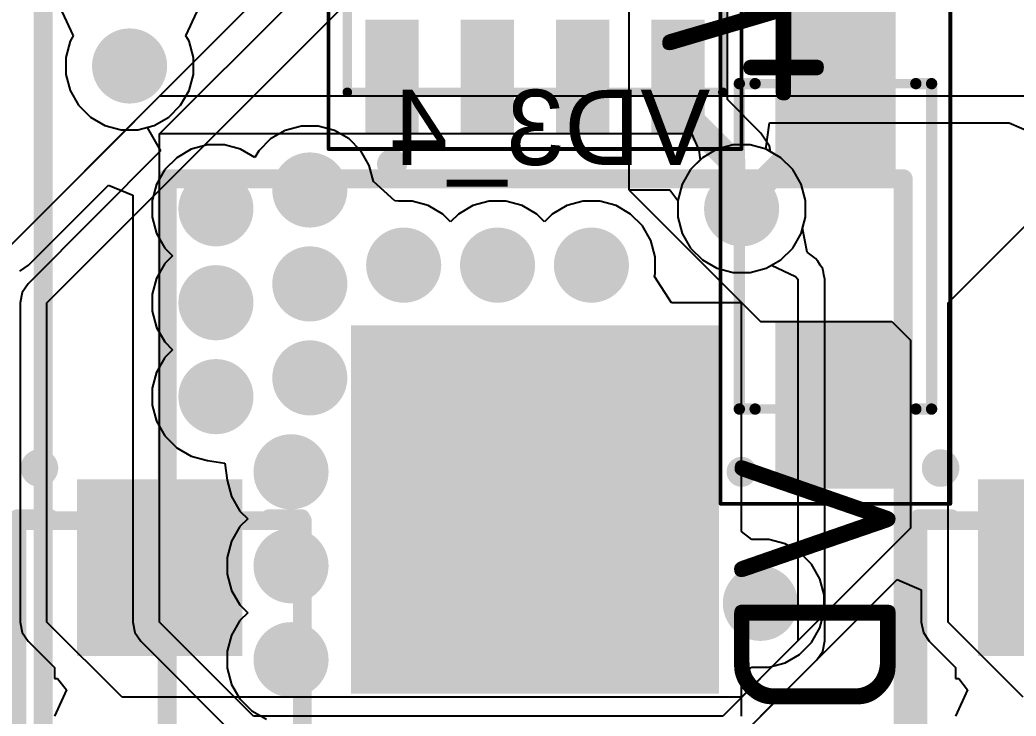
# Model space of a CAD drawing. Header units: inches. Extents: x 0 to 106, y 0 to 106.
# Drawn here: x 23.14 to 36.4, y 34.75 to 44.01 of the extents above; entities that cross this region are included whole.
import ezdxf

# ---------------------------------------------------------------- set-up
doc = ezdxf.new("R2010")
doc.units = ezdxf.units.IN
for name, color, linetype in [('Assembly Notes', 56, 'Continuous'), ('Board Shape', 56, 'Continuous'), ('Bottom Layer', 5, 'Continuous'), ('Bottom Overlay', 54, 'Continuous'), ('Bottom Paste', 16, 'Continuous'), ('Bottom Solder', 6, 'Continuous'), ('Layer 1', 16, 'Continuous'), ('Layer 2', 76, 'Continuous'), ('Mechanical 1', 6, 'Continuous'), ('Mechanical 13', 56, 'Continuous'), ('Mechanical 15', 56, 'Continuous'), ('Multi-Layer', 9, 'Continuous'), ('Pad Holes', 156, 'Continuous'), ('Top Layer', 1, 'Continuous'), ('Top Overlay', 2, 'Continuous'), ('Top Paste', 8, 'Continuous'), ('Top Solder', 216, 'Continuous'), ('Via Holes', 16, 'Continuous')]:
    doc.layers.add(name, color=color, linetype=linetype)
doc.styles.add('Arial', font='', dxfattribs={"height": 0.2})
doc.styles.add('GOST type B', font='', dxfattribs={"height": 0.2})
doc.styles.get('Arial').set_extended_font_data('Arial')
doc.styles.get('GOST type B').set_extended_font_data('GOST type B')

# ---------------------------------------------------------------- blocks, each defined once
blk = doc.blocks.new('0603R_B_281')
at = {"layer": 'Bottom Layer'}
for points in [[(-0.25, 0.475), (-0.25, -0.475), (-1.05, -0.475), (-1.05, 0.475)], [(1.05, 0.475), (1.05, -0.475), (0.25, -0.475), (0.25, 0.475)]]:
    blk.add_hatch(color=5, dxfattribs=at).paths.add_polyline_path(points)
at = {"layer": 'Bottom Paste'}
for points in [[(-0.25, 0.475), (-0.25, -0.475), (-1.05, -0.475), (-1.05, 0.475)], [(1.05, 0.475), (1.05, -0.475), (0.25, -0.475), (0.25, 0.475)]]:
    blk.add_hatch(color=16, dxfattribs=at).paths.add_polyline_path(points)
at = {"layer": 'Bottom Solder'}
for points in [[(-0.2, 0.525), (-0.2, -0.525), (-1.1, -0.525), (-1.1, 0.525)], [(1.1, 0.525), (1.1, -0.525), (0.2, -0.525), (0.2, 0.525)]]:
    blk.add_hatch(color=6, dxfattribs=at).paths.add_polyline_path(points)
at = {"layer": 'Assembly Notes'}
for points in [[(0.85, 0.475, 0.25, 0.25, 0), (-0.85, 0.475, 0.25, 0.25, 0)], [(-0.85, -0.475, 0.25, 0.25, 0), (-0.85, 0.475, 0.25, 0.25, 0)], [(0.85, -0.475, 0.25, 0.25, 0), (0.85, 0.475, 0.25, 0.25, 0)], [(0.85, -0.475, 0.25, 0.25, 0), (-0.85, -0.475, 0.25, 0.25, 0)]]:
    blk.add_lwpolyline(points, format="xyseb", dxfattribs=at)
for points in [[(-0.913, 0.475, 0.125, 0.125, 1), (-0.788, 0.475, 0.125, 0.125, 1)], [(-0.913, 0.475, 0.125, 0.125, 1), (-0.788, 0.475, 0.125, 0.125, 1)], [(0.787, 0.475, 0.125, 0.125, 1), (0.912, 0.475, 0.125, 0.125, 1)], [(0.787, 0.475, 0.125, 0.125, 1), (0.912, 0.475, 0.125, 0.125, 1)], [(-0.913, -0.475, 0.125, 0.125, 1), (-0.788, -0.475, 0.125, 0.125, 1)], [(-0.913, -0.475, 0.125, 0.125, 1), (-0.788, -0.475, 0.125, 0.125, 1)], [(0.787, -0.475, 0.125, 0.125, 1), (0.912, -0.475, 0.125, 0.125, 1)], [(0.787, -0.475, 0.125, 0.125, 1), (0.912, -0.475, 0.125, 0.125, 1)]]:
    blk.add_lwpolyline(points, format="xyseb", close=True, dxfattribs=at)
at = {"layer": 'Bottom Overlay'}
for points in [[(0.5, 0.725, 0.15, 0.15, 0), (-0.5, 0.725, 0.15, 0.15, 0)], [(0.5, -0.725, 0.15, 0.15, 0), (-0.5, -0.725, 0.15, 0.15, 0)]]:
    blk.add_lwpolyline(points, format="xyseb", dxfattribs=at)
for points in [[(-0.537, 0.725, 0.075, 0.075, 1), (-0.462, 0.725, 0.075, 0.075, 1)], [(0.462, 0.725, 0.075, 0.075, 1), (0.537, 0.725, 0.075, 0.075, 1)], [(-0.537, -0.725, 0.075, 0.075, 1), (-0.462, -0.725, 0.075, 0.075, 1)], [(0.462, -0.725, 0.075, 0.075, 1), (0.537, -0.725, 0.075, 0.075, 1)]]:
    blk.add_lwpolyline(points, format="xyseb", close=True, dxfattribs=at)
at = {"layer": 'Assembly Notes', "style": 'GOST type B', "text_generation_flag": 2}
blk.add_text('R2_4', height=2.15, rotation=-180, dxfattribs=at).set_placement((-2.4, -1.4))
blk = doc.blocks.new('SMA_B_311')
at = {"layer": 'Bottom Layer'}
for points in [[(-3.175, 0.75), (-1.055, 0.75), (-1.055, -0.75), (-3.175, -0.75)], [(1.055, 0.75), (3.175, 0.75), (3.175, -0.75), (1.055, -0.75)]]:
    blk.add_hatch(color=5, dxfattribs=at).paths.add_polyline_path(points)
at = {"layer": 'Bottom Paste'}
for points in [[(-3.175, 0.75), (-1.055, 0.75), (-1.055, -0.75), (-3.175, -0.75)], [(1.055, 0.75), (3.175, 0.75), (3.175, -0.75), (1.055, -0.75)]]:
    blk.add_hatch(color=16, dxfattribs=at).paths.add_polyline_path(points)
at = {"layer": 'Bottom Solder'}
for points in [[(-3.225, 0.8), (-1.005, 0.8), (-1.005, -0.8), (-3.225, -0.8)], [(1.005, 0.8), (3.225, 0.8), (3.225, -0.8), (1.005, -0.8)]]:
    blk.add_hatch(color=6, dxfattribs=at).paths.add_polyline_path(points)
at = {"layer": 'Bottom Overlay'}
for points in [[(-2.9, 1.25, 0.2, 0.2, 1), (-3.1, 1.25, 0.2, 0.2, 1)], [(-3.15, 1.25, 0.1, 0.1, 1), (-3.05, 1.25, 0.1, 0.1, 1)], [(-2.95, 1.25, 0.1, 0.1, 1), (-2.85, 1.25, 0.1, 0.1, 1)], [(-2.203, 1.28, 0.075, 0.075, 1), (-2.127, 1.28, 0.075, 0.075, 1)], [(-2.203, 1.28, 0.075, 0.075, 1), (-2.127, 1.28, 0.075, 0.075, 1)], [(2.127, 1.28, 0.075, 0.075, 1), (2.203, 1.28, 0.075, 0.075, 1)], [(2.127, 1.28, 0.075, 0.075, 1), (2.203, 1.28, 0.075, 0.075, 1)], [(-2.203, 1.07, 0.075, 0.075, 1), (-2.127, 1.07, 0.075, 0.075, 1)], [(2.127, 1.07, 0.075, 0.075, 1), (2.203, 1.07, 0.075, 0.075, 1)], [(-2.203, -1.07, 0.075, 0.075, 1), (-2.127, -1.07, 0.075, 0.075, 1)], [(2.127, -1.07, 0.075, 0.075, 1), (2.203, -1.07, 0.075, 0.075, 1)], [(-2.203, -1.28, 0.075, 0.075, 1), (-2.127, -1.28, 0.075, 0.075, 1)], [(-2.203, -1.28, 0.075, 0.075, 1), (-2.127, -1.28, 0.075, 0.075, 1)], [(2.127, -1.28, 0.075, 0.075, 1), (2.203, -1.28, 0.075, 0.075, 1)], [(2.127, -1.28, 0.075, 0.075, 1), (2.203, -1.28, 0.075, 0.075, 1)]]:
    blk.add_lwpolyline(points, format="xyseb", close=True, dxfattribs=at)
for points in [[(-2.165, 1.28, 0.15, 0.15, 0), (-2.165, 1.07, 0.15, 0.15, 0)], [(-2.165, 1.28, 0.15, 0.15, 0), (2.165, 1.28, 0.15, 0.15, 0)], [(2.165, 1.28, 0.15, 0.15, 0), (2.165, 1.07, 0.15, 0.15, 0)], [(-2.165, -1.07, 0.15, 0.15, 0), (-2.165, -1.28, 0.15, 0.15, 0)], [(2.165, -1.07, 0.15, 0.15, 0), (2.165, -1.28, 0.15, 0.15, 0)], [(-2.165, -1.28, 0.15, 0.15, 0), (2.165, -1.28, 0.15, 0.15, 0)]]:
    blk.add_lwpolyline(points, format="xyseb", dxfattribs=at)
at = {"layer": 'Mechanical 13'}
for points in [[(-2.165, 1.28, 0.127, 0.127, 0), (-2.165, -1.28, 0.127, 0.127, 0)], [(-2.165, 1.28, 0.127, 0.127, 0), (2.165, 1.28, 0.127, 0.127, 0)], [(2.165, 1.28, 0.127, 0.127, 0), (2.165, -1.28, 0.127, 0.127, 0)], [(-2.165, -1.28, 0.127, 0.127, 0), (2.165, -1.28, 0.127, 0.127, 0)]]:
    blk.add_lwpolyline(points, format="xyseb", dxfattribs=at)
for points in [[(-2.197, 1.28, 0.0635, 0.0635, 1), (-2.133, 1.28, 0.0635, 0.0635, 1)], [(-2.197, 1.28, 0.0635, 0.0635, 1), (-2.133, 1.28, 0.0635, 0.0635, 1)], [(2.133, 1.28, 0.0635, 0.0635, 1), (2.197, 1.28, 0.0635, 0.0635, 1)], [(2.133, 1.28, 0.0635, 0.0635, 1), (2.197, 1.28, 0.0635, 0.0635, 1)], [(-2.197, -1.28, 0.0635, 0.0635, 1), (-2.133, -1.28, 0.0635, 0.0635, 1)], [(-2.197, -1.28, 0.0635, 0.0635, 1), (-2.133, -1.28, 0.0635, 0.0635, 1)], [(2.133, -1.28, 0.0635, 0.0635, 1), (2.197, -1.28, 0.0635, 0.0635, 1)], [(2.133, -1.28, 0.0635, 0.0635, 1), (2.197, -1.28, 0.0635, 0.0635, 1)]]:
    blk.add_lwpolyline(points, format="xyseb", close=True, dxfattribs=at)
at = {"layer": 'Mechanical 15'}
for points in [[(-3.425, 1.53, 0.05, 0.05, 0), (-3.425, -1.53, 0.05, 0.05, 0)], [(-3.425, 1.53, 0.05, 0.05, 0), (3.425, 1.53, 0.05, 0.05, 0)], [(3.425, 1.53, 0.05, 0.05, 0), (3.425, -1.53, 0.05, 0.05, 0)], [(-3.425, -1.53, 0.05, 0.05, 0), (3.425, -1.53, 0.05, 0.05, 0)]]:
    blk.add_lwpolyline(points, format="xyseb", dxfattribs=at)
for points in [[(-3.437, 1.53, 0.025, 0.025, 1), (-3.413, 1.53, 0.025, 0.025, 1)], [(-3.437, 1.53, 0.025, 0.025, 1), (-3.413, 1.53, 0.025, 0.025, 1)], [(3.413, 1.53, 0.025, 0.025, 1), (3.437, 1.53, 0.025, 0.025, 1)], [(3.413, 1.53, 0.025, 0.025, 1), (3.437, 1.53, 0.025, 0.025, 1)], [(-3.437, -1.53, 0.025, 0.025, 1), (-3.413, -1.53, 0.025, 0.025, 1)], [(-3.437, -1.53, 0.025, 0.025, 1), (-3.413, -1.53, 0.025, 0.025, 1)], [(3.413, -1.53, 0.025, 0.025, 1), (3.437, -1.53, 0.025, 0.025, 1)], [(3.413, -1.53, 0.025, 0.025, 1), (3.437, -1.53, 0.025, 0.025, 1)]]:
    blk.add_lwpolyline(points, format="xyseb", close=True, dxfattribs=at)
blk = doc.blocks.new('SMB_B_315')
at = {"layer": 'Bottom Layer'}
for points in [[(-0.6, 1.05), (-0.6, -1.05), (-2.85, -1.05), (-2.85, 1.05)], [(2.85, 1.05), (2.85, -1.05), (0.6, -1.05), (0.6, 1.05)]]:
    blk.add_hatch(color=5, dxfattribs=at).paths.add_polyline_path(points)
at = {"layer": 'Bottom Paste'}
for points in [[(-0.6, 1.05), (-0.6, -1.05), (-2.85, -1.05), (-2.85, 1.05)], [(2.85, 1.05), (2.85, -1.05), (0.6, -1.05), (0.6, 1.05)]]:
    blk.add_hatch(color=16, dxfattribs=at).paths.add_polyline_path(points)
at = {"layer": 'Bottom Solder'}
for points in [[(-0.55, 1.1), (-0.55, -1.1), (-2.9, -1.1), (-2.9, 1.1)], [(2.9, 1.1), (2.9, -1.1), (0.55, -1.1), (0.55, 1.1)]]:
    blk.add_hatch(color=6, dxfattribs=at).paths.add_polyline_path(points)
at = {"layer": 'Bottom Overlay'}
for points in [[(2.4, 1.9, 0.2, 0.2, 0), (-2.4, 1.9, 0.2, 0.2, 0)], [(-2.4, 1.45, 0.2, 0.2, 0), (-2.4, 1.9, 0.2, 0.2, 0)], [(2.4, 1.45, 0.2, 0.2, 0), (2.4, 1.9, 0.2, 0.2, 0)], [(-2.4, -1.9, 0.2, 0.2, 0), (-2.4, -1.45, 0.2, 0.2, 0)], [(2.4, -1.9, 0.2, 0.2, 0), (2.4, -1.45, 0.2, 0.2, 0)], [(2.4, -1.9, 0.2, 0.2, 0), (-2.4, -1.9, 0.2, 0.2, 0)]]:
    blk.add_lwpolyline(points, format="xyseb", dxfattribs=at)
for points in [[(-2.45, 1.9, 0.1, 0.1, 1), (-2.35, 1.9, 0.1, 0.1, 1)], [(-2.45, 1.9, 0.1, 0.1, 1), (-2.35, 1.9, 0.1, 0.1, 1)], [(2.35, 1.9, 0.1, 0.1, 1), (2.45, 1.9, 0.1, 0.1, 1)], [(2.35, 1.9, 0.1, 0.1, 1), (2.45, 1.9, 0.1, 0.1, 1)], [(-2.45, 1.45, 0.1, 0.1, 1), (-2.35, 1.45, 0.1, 0.1, 1)], [(2.35, 1.45, 0.1, 0.1, 1), (2.45, 1.45, 0.1, 0.1, 1)], [(-2.925, -1.6, 0.25, 0.25, 1), (-3.175, -1.6, 0.25, 0.25, 1)], [(-2.45, -1.45, 0.1, 0.1, 1), (-2.35, -1.45, 0.1, 0.1, 1)], [(2.35, -1.45, 0.1, 0.1, 1), (2.45, -1.45, 0.1, 0.1, 1)], [(-3.238, -1.6, 0.125, 0.125, 1), (-3.113, -1.6, 0.125, 0.125, 1)], [(-2.987, -1.6, 0.125, 0.125, 1), (-2.863, -1.6, 0.125, 0.125, 1)], [(-2.45, -1.9, 0.1, 0.1, 1), (-2.35, -1.9, 0.1, 0.1, 1)], [(-2.45, -1.9, 0.1, 0.1, 1), (-2.35, -1.9, 0.1, 0.1, 1)], [(2.35, -1.9, 0.1, 0.1, 1), (2.45, -1.9, 0.1, 0.1, 1)], [(2.35, -1.9, 0.1, 0.1, 1), (2.45, -1.9, 0.1, 0.1, 1)]]:
    blk.add_lwpolyline(points, format="xyseb", close=True, dxfattribs=at)
at = {"layer": 'Mechanical 13'}
for points in [[(2.35, 1.9, 0.25, 0.25, 0), (-2.35, 1.9, 0.25, 0.25, 0)], [(-2.35, -1.9, 0.25, 0.25, 0), (-2.35, 1.9, 0.25, 0.25, 0)], [(2.35, -1.9, 0.25, 0.25, 0), (2.35, 1.9, 0.25, 0.25, 0)], [(2.35, -1.9, 0.25, 0.25, 0), (-2.35, -1.9, 0.25, 0.25, 0)]]:
    blk.add_lwpolyline(points, format="xyseb", dxfattribs=at)
for points in [[(-2.412, 1.9, 0.125, 0.125, 1), (-2.288, 1.9, 0.125, 0.125, 1)], [(-2.412, 1.9, 0.125, 0.125, 1), (-2.288, 1.9, 0.125, 0.125, 1)], [(2.288, 1.9, 0.125, 0.125, 1), (2.412, 1.9, 0.125, 0.125, 1)], [(2.288, 1.9, 0.125, 0.125, 1), (2.412, 1.9, 0.125, 0.125, 1)], [(-2.412, -1.9, 0.125, 0.125, 1), (-2.288, -1.9, 0.125, 0.125, 1)], [(-2.412, -1.9, 0.125, 0.125, 1), (-2.288, -1.9, 0.125, 0.125, 1)], [(2.288, -1.9, 0.125, 0.125, 1), (2.412, -1.9, 0.125, 0.125, 1)], [(2.288, -1.9, 0.125, 0.125, 1), (2.412, -1.9, 0.125, 0.125, 1)]]:
    blk.add_lwpolyline(points, format="xyseb", close=True, dxfattribs=at)
at = {"layer": 'Mechanical 13', "style": 'GOST type B', "text_generation_flag": 2}
blk.add_text('VD1_4', height=2.15, rotation=-180, dxfattribs=at).set_placement((-3.3, -2.2))
blk = doc.blocks.new('SMB_B_319')
at = {"layer": 'Bottom Layer'}
for points in [[(-0.6, 1.05), (-0.6, -1.05), (-2.85, -1.05), (-2.85, 1.05)], [(2.85, 1.05), (2.85, -1.05), (0.6, -1.05), (0.6, 1.05)]]:
    blk.add_hatch(color=5, dxfattribs=at).paths.add_polyline_path(points)
at = {"layer": 'Bottom Paste'}
for points in [[(-0.6, 1.05), (-0.6, -1.05), (-2.85, -1.05), (-2.85, 1.05)], [(2.85, 1.05), (2.85, -1.05), (0.6, -1.05), (0.6, 1.05)]]:
    blk.add_hatch(color=16, dxfattribs=at).paths.add_polyline_path(points)
at = {"layer": 'Bottom Solder'}
for points in [[(-0.55, 1.1), (-0.55, -1.1), (-2.9, -1.1), (-2.9, 1.1)], [(2.9, 1.1), (2.9, -1.1), (0.55, -1.1), (0.55, 1.1)]]:
    blk.add_hatch(color=6, dxfattribs=at).paths.add_polyline_path(points)
at = {"layer": 'Bottom Overlay'}
for points in [[(2.4, 1.9, 0.2, 0.2, 0), (-2.4, 1.9, 0.2, 0.2, 0)], [(-2.4, 1.45, 0.2, 0.2, 0), (-2.4, 1.9, 0.2, 0.2, 0)], [(2.4, 1.45, 0.2, 0.2, 0), (2.4, 1.9, 0.2, 0.2, 0)], [(-2.4, -1.9, 0.2, 0.2, 0), (-2.4, -1.45, 0.2, 0.2, 0)], [(2.4, -1.9, 0.2, 0.2, 0), (2.4, -1.45, 0.2, 0.2, 0)], [(2.4, -1.9, 0.2, 0.2, 0), (-2.4, -1.9, 0.2, 0.2, 0)]]:
    blk.add_lwpolyline(points, format="xyseb", dxfattribs=at)
for points in [[(-2.45, 1.9, 0.1, 0.1, 1), (-2.35, 1.9, 0.1, 0.1, 1)], [(-2.45, 1.9, 0.1, 0.1, 1), (-2.35, 1.9, 0.1, 0.1, 1)], [(2.35, 1.9, 0.1, 0.1, 1), (2.45, 1.9, 0.1, 0.1, 1)], [(2.35, 1.9, 0.1, 0.1, 1), (2.45, 1.9, 0.1, 0.1, 1)], [(-2.45, 1.45, 0.1, 0.1, 1), (-2.35, 1.45, 0.1, 0.1, 1)], [(2.35, 1.45, 0.1, 0.1, 1), (2.45, 1.45, 0.1, 0.1, 1)], [(-2.925, -1.6, 0.25, 0.25, 1), (-3.175, -1.6, 0.25, 0.25, 1)], [(-2.45, -1.45, 0.1, 0.1, 1), (-2.35, -1.45, 0.1, 0.1, 1)], [(2.35, -1.45, 0.1, 0.1, 1), (2.45, -1.45, 0.1, 0.1, 1)], [(-3.238, -1.6, 0.125, 0.125, 1), (-3.113, -1.6, 0.125, 0.125, 1)], [(-2.987, -1.6, 0.125, 0.125, 1), (-2.863, -1.6, 0.125, 0.125, 1)], [(-2.45, -1.9, 0.1, 0.1, 1), (-2.35, -1.9, 0.1, 0.1, 1)], [(-2.45, -1.9, 0.1, 0.1, 1), (-2.35, -1.9, 0.1, 0.1, 1)], [(2.35, -1.9, 0.1, 0.1, 1), (2.45, -1.9, 0.1, 0.1, 1)], [(2.35, -1.9, 0.1, 0.1, 1), (2.45, -1.9, 0.1, 0.1, 1)]]:
    blk.add_lwpolyline(points, format="xyseb", close=True, dxfattribs=at)
at = {"layer": 'Mechanical 13'}
for points in [[(2.35, 1.9, 0.25, 0.25, 0), (-2.35, 1.9, 0.25, 0.25, 0)], [(-2.35, -1.9, 0.25, 0.25, 0), (-2.35, 1.9, 0.25, 0.25, 0)], [(2.35, -1.9, 0.25, 0.25, 0), (2.35, 1.9, 0.25, 0.25, 0)], [(2.35, -1.9, 0.25, 0.25, 0), (-2.35, -1.9, 0.25, 0.25, 0)]]:
    blk.add_lwpolyline(points, format="xyseb", dxfattribs=at)
for points in [[(-2.412, 1.9, 0.125, 0.125, 1), (-2.288, 1.9, 0.125, 0.125, 1)], [(-2.412, 1.9, 0.125, 0.125, 1), (-2.288, 1.9, 0.125, 0.125, 1)], [(2.288, 1.9, 0.125, 0.125, 1), (2.412, 1.9, 0.125, 0.125, 1)], [(2.288, 1.9, 0.125, 0.125, 1), (2.412, 1.9, 0.125, 0.125, 1)], [(-2.412, -1.9, 0.125, 0.125, 1), (-2.288, -1.9, 0.125, 0.125, 1)], [(-2.412, -1.9, 0.125, 0.125, 1), (-2.288, -1.9, 0.125, 0.125, 1)], [(2.288, -1.9, 0.125, 0.125, 1), (2.412, -1.9, 0.125, 0.125, 1)], [(2.288, -1.9, 0.125, 0.125, 1), (2.412, -1.9, 0.125, 0.125, 1)]]:
    blk.add_lwpolyline(points, format="xyseb", close=True, dxfattribs=at)
at = {"layer": 'Mechanical 13', "style": 'GOST type B', "text_generation_flag": 2}
blk.add_text('VD2_4', height=2.15, rotation=-180, dxfattribs=at).set_placement((-3.3, -2.2))
blk = doc.blocks.new('XT90PB_M_354')
at = {"layer": 'Top Overlay'}
blk.add_lwpolyline([(10.9, 4.95, 0.25, 0.25, 0), (-9.9, 4.95, 0.25, 0.25, 0)], format="xyseb", dxfattribs=at)
blk = doc.blocks.new('MR60PB_M_362')
at = {"layer": 'Bottom Layer'}
blk.add_hatch(color=5, dxfattribs=at).paths.add_polyline_path([(3.1, 2.4), (7.9, 2.4), (7.9, -2.4), (3.1, -2.4)])
at = {"layer": 'Bottom Solder'}
blk.add_hatch(color=6, dxfattribs=at).paths.add_polyline_path([(3.05, 2.45), (7.95, 2.45), (7.95, -2.45), (3.05, -2.45)])
at = {"layer": 'Layer 1'}
blk.add_hatch(color=16, dxfattribs=at).paths.add_polyline_path([(3.1, 2.4), (7.9, 2.4), (7.9, -2.4), (3.1, -2.4)])
at = {"layer": 'Layer 2'}
blk.add_hatch(color=76, dxfattribs=at).paths.add_polyline_path([(3.1, 2.4), (7.9, 2.4), (7.9, -2.4), (3.1, -2.4)])
at = {"layer": 'Multi-Layer'}
blk.add_hatch(color=9, dxfattribs=at).paths.add_polyline_path([(3.1, 2.4), (7.9, 2.4), (7.9, -2.4), (3.1, -2.4)])
at = {"layer": 'Pad Holes'}
h = blk.add_hatch(color=7, dxfattribs=at)
edge = h.paths.add_edge_path()
edge.add_arc((5.5, 0), 1.6, 0, 360)
at = {"layer": 'Top Layer'}
blk.add_hatch(color=1, dxfattribs=at).paths.add_polyline_path([(3.1, 2.4), (7.9, 2.4), (7.9, -2.4), (3.1, -2.4)])
at = {"layer": 'Top Solder'}
blk.add_hatch(color=216, dxfattribs=at).paths.add_polyline_path([(3.05, 2.45), (7.95, 2.45), (7.95, -2.45), (3.05, -2.45)])
at = {"layer": 'Mechanical 1'}
blk.add_lwpolyline([(-5.5, 4.9, 0.254, 0.254, 0), (7.9, 4.9, 0.254, 0.254, 0)], format="xyseb", dxfattribs=at)
blk.add_lwpolyline([(7.836, 4.9, 0.127, 0.127, 1), (7.963, 4.9, 0.127, 0.127, 1)], format="xyseb", close=True, dxfattribs=at)
at = {"layer": 'Top Overlay'}
for points in [[(-9.9, 4.9, 0.254, 0.254, 0), (9.9, 4.9, 0.254, 0.254, 0)], [(9.9, 4.9, 0.254, 0.254, 0), (9.9, 0, 0.254, 0.254, 0)], [(9.9, 0, 0.254, 0.254, 0), (9.9, -4.9, 0.254, 0.254, 0)], [(-9.9, -4.9, 0.254, 0.254, 0), (9.9, -4.9, 0.254, 0.254, 0)]]:
    blk.add_lwpolyline(points, format="xyseb", dxfattribs=at)
for points in [[(9.836, 4.9, 0.127, 0.127, 1), (9.963, 4.9, 0.127, 0.127, 1)], [(9.836, 4.9, 0.127, 0.127, 1), (9.963, 4.9, 0.127, 0.127, 1)], [(9.836, 0, 0.127, 0.127, 1), (9.963, 0, 0.127, 0.127, 1)], [(9.836, 0, 0.127, 0.127, 1), (9.963, 0, 0.127, 0.127, 1)], [(9.836, -4.9, 0.127, 0.127, 1), (9.963, -4.9, 0.127, 0.127, 1)], [(9.836, -4.9, 0.127, 0.127, 1), (9.963, -4.9, 0.127, 0.127, 1)]]:
    blk.add_lwpolyline(points, format="xyseb", close=True, dxfattribs=at)
blk = doc.blocks.new('PQFN_5_6_370')
at = {"layer": 'Top Layer'}
for points in [[(-3.455, 2.21), (-2.035, 2.21), (-2.035, 1.6), (-3.455, 1.6)], [(3.455, 1.6), (2.035, 1.6), (2.035, 2.21), (3.455, 2.21)], [(-1.215, 1.955), (2.535, 1.955), (2.535, -1.955), (-1.215, -1.955)], [(-3.455, 0.94), (-2.035, 0.94), (-2.035, 0.33), (-3.455, 0.33)], [(3.455, 0.33), (2.035, 0.33), (2.035, 0.94), (3.455, 0.94)], [(-3.455, -0.33), (-2.035, -0.33), (-2.035, -0.94), (-3.455, -0.94)], [(3.455, -0.94), (2.035, -0.94), (2.035, -0.33), (3.455, -0.33)], [(-3.455, -1.6), (-2.035, -1.6), (-2.035, -2.21), (-3.455, -2.21)], [(3.455, -2.21), (2.035, -2.21), (2.035, -1.6), (3.455, -1.6)]]:
    blk.add_hatch(color=1, dxfattribs=at).paths.add_polyline_path(points)
at = {"layer": 'Top Paste'}
for points in [[(-3.455, 2.21), (-2.035, 2.21), (-2.035, 1.6), (-3.455, 1.6)], [(3.455, 1.6), (2.035, 1.6), (2.035, 2.21), (3.455, 2.21)], [(-3.455, 0.94), (-2.035, 0.94), (-2.035, 0.33), (-3.455, 0.33)], [(3.455, 0.33), (2.035, 0.33), (2.035, 0.94), (3.455, 0.94)], [(-3.455, -0.33), (-2.035, -0.33), (-2.035, -0.94), (-3.455, -0.94)], [(3.455, -0.94), (2.035, -0.94), (2.035, -0.33), (3.455, -0.33)], [(-3.455, -1.6), (-2.035, -1.6), (-2.035, -2.21), (-3.455, -2.21)], [(3.455, -2.21), (2.035, -2.21), (2.035, -1.6), (3.455, -1.6)]]:
    blk.add_hatch(color=8, dxfattribs=at).paths.add_polyline_path(points)
at = {"layer": 'Top Solder'}
for points in [[(-3.505, 2.26), (-1.985, 2.26), (-1.985, 1.55), (-3.505, 1.55)], [(3.505, 1.55), (1.985, 1.55), (1.985, 2.26), (3.505, 2.26)], [(-1.265, 2.005), (2.585, 2.005), (2.585, -2.005), (-1.265, -2.005)], [(-3.505, 0.99), (-1.985, 0.99), (-1.985, 0.28), (-3.505, 0.28)], [(3.505, 0.28), (1.985, 0.28), (1.985, 0.99), (3.505, 0.99)], [(-3.505, -0.28), (-1.985, -0.28), (-1.985, -0.99), (-3.505, -0.99)], [(3.505, -0.99), (1.985, -0.99), (1.985, -0.28), (3.505, -0.28)], [(-3.505, -1.55), (-1.985, -1.55), (-1.985, -2.26), (-3.505, -2.26)], [(3.505, -2.26), (1.985, -2.26), (1.985, -1.55), (3.505, -1.55)]]:
    blk.add_hatch(color=216, dxfattribs=at).paths.add_polyline_path(points)
at = {"layer": 'Mechanical 13'}
for points in [[(-2.95, 2.5, 0.127, 0.127, 0), (2.95, 2.5, 0.127, 0.127, 0)], [(-2.95, 2.5, 0.127, 0.127, 0), (-2.95, -2.5, 0.127, 0.127, 0)], [(2.95, 2.5, 0.127, 0.127, 0), (2.95, -2.5, 0.127, 0.127, 0)], [(-2.95, -2.5, 0.127, 0.127, 0), (2.95, -2.5, 0.127, 0.127, 0)]]:
    blk.add_lwpolyline(points, format="xyseb", dxfattribs=at)
for points in [[(-2.982, 2.5, 0.0635, 0.0635, 1), (-2.918, 2.5, 0.0635, 0.0635, 1)], [(-2.982, 2.5, 0.0635, 0.0635, 1), (-2.918, 2.5, 0.0635, 0.0635, 1)], [(2.918, 2.5, 0.0635, 0.0635, 1), (2.982, 2.5, 0.0635, 0.0635, 1)], [(2.918, 2.5, 0.0635, 0.0635, 1), (2.982, 2.5, 0.0635, 0.0635, 1)], [(-3.805, 1.905, 0.2, 0.2, 1), (-4.005, 1.905, 0.2, 0.2, 1)], [(-4.055, 1.905, 0.1, 0.1, 1), (-3.955, 1.905, 0.1, 0.1, 1)], [(-3.855, 1.905, 0.1, 0.1, 1), (-3.755, 1.905, 0.1, 0.1, 1)], [(-2.982, -2.5, 0.0635, 0.0635, 1), (-2.918, -2.5, 0.0635, 0.0635, 1)], [(-2.982, -2.5, 0.0635, 0.0635, 1), (-2.918, -2.5, 0.0635, 0.0635, 1)], [(2.918, -2.5, 0.0635, 0.0635, 1), (2.982, -2.5, 0.0635, 0.0635, 1)], [(2.918, -2.5, 0.0635, 0.0635, 1), (2.982, -2.5, 0.0635, 0.0635, 1)]]:
    blk.add_lwpolyline(points, format="xyseb", close=True, dxfattribs=at)
at = {"layer": 'Mechanical 15'}
for points in [[(-3.705, 2.75, 0.05, 0.05, 0), (3.705, 2.75, 0.05, 0.05, 0)], [(-3.705, 2.75, 0.05, 0.05, 0), (-3.705, -2.75, 0.05, 0.05, 0)], [(3.705, 2.75, 0.05, 0.05, 0), (3.705, -2.75, 0.05, 0.05, 0)], [(-3.705, -2.75, 0.05, 0.05, 0), (3.705, -2.75, 0.05, 0.05, 0)]]:
    blk.add_lwpolyline(points, format="xyseb", dxfattribs=at)
for points in [[(-3.717, 2.75, 0.025, 0.025, 1), (-3.692, 2.75, 0.025, 0.025, 1)], [(-3.717, 2.75, 0.025, 0.025, 1), (-3.692, 2.75, 0.025, 0.025, 1)], [(3.692, 2.75, 0.025, 0.025, 1), (3.717, 2.75, 0.025, 0.025, 1)], [(3.692, 2.75, 0.025, 0.025, 1), (3.717, 2.75, 0.025, 0.025, 1)], [(-3.717, -2.75, 0.025, 0.025, 1), (-3.692, -2.75, 0.025, 0.025, 1)], [(-3.717, -2.75, 0.025, 0.025, 1), (-3.692, -2.75, 0.025, 0.025, 1)], [(3.692, -2.75, 0.025, 0.025, 1), (3.717, -2.75, 0.025, 0.025, 1)], [(3.692, -2.75, 0.025, 0.025, 1), (3.717, -2.75, 0.025, 0.025, 1)]]:
    blk.add_lwpolyline(points, format="xyseb", close=True, dxfattribs=at)
at = {"layer": 'Top Overlay'}
for points in [[(-1.651, 2.54, 0.15, 0.15, 0), (1.905, 2.54, 0.15, 0.15, 0)], [(-1.651, -2.54, 0.15, 0.15, 0), (1.905, -2.54, 0.15, 0.15, 0)]]:
    blk.add_lwpolyline(points, format="xyseb", dxfattribs=at)
for points in [[(-1.689, 2.54, 0.075, 0.075, 1), (-1.613, 2.54, 0.075, 0.075, 1)], [(1.867, 2.54, 0.075, 0.075, 1), (1.943, 2.54, 0.075, 0.075, 1)], [(-3.805, 1.905, 0.2, 0.2, 1), (-4.005, 1.905, 0.2, 0.2, 1)], [(-4.055, 1.905, 0.1, 0.1, 1), (-3.955, 1.905, 0.1, 0.1, 1)], [(-3.855, 1.905, 0.1, 0.1, 1), (-3.755, 1.905, 0.1, 0.1, 1)], [(-1.689, -2.54, 0.075, 0.075, 1), (-1.613, -2.54, 0.075, 0.075, 1)], [(1.867, -2.54, 0.075, 0.075, 1), (1.943, -2.54, 0.075, 0.075, 1)]]:
    blk.add_lwpolyline(points, format="xyseb", close=True, dxfattribs=at)
at = {"layer": 'Top Paste'}
for p, q in [((-0.865, 0.175), (-0.865, 1.615)), ((-0.865, 1.615), (0.235, 1.615)), ((0.235, 1.615), (0.235, 0.175)), ((0.585, 0.175), (0.585, 1.615)), ((0.585, 1.615), (1.685, 1.615)), ((1.685, 1.615), (1.685, 0.175)), ((0.235, 0.175), (-0.865, 0.175)), ((1.685, 0.175), (0.585, 0.175)), ((-0.865, -1.615), (-0.865, -0.175)), ((-0.865, -0.175), (0.235, -0.175)), ((0.235, -0.175), (0.235, -1.615)), ((0.585, -1.615), (0.585, -0.175)), ((0.585, -0.175), (1.685, -0.175)), ((1.685, -0.175), (1.685, -1.615)), ((0.235, -1.615), (-0.865, -1.615)), ((1.685, -1.615), (0.585, -1.615))]:
    blk.add_line(p, q, dxfattribs=at)

msp = doc.modelspace()

# ---------------------------------------------------------------- hatches: boundary and pattern name
at = {"layer": 'Bottom Layer'}
h = msp.add_hatch(color=5, dxfattribs=at)
edge = h.paths.add_edge_path()
edge.add_arc((24.6, 43.4), 0.5, 0, 360)
h = msp.add_hatch(color=5, dxfattribs=at)
edge = h.paths.add_edge_path()
edge.add_arc((27, 41.75), 0.5, 0, 360)
h = msp.add_hatch(color=5, dxfattribs=at)
edge = h.paths.add_edge_path()
edge.add_arc((25.75, 41.5), 0.5, 0, 360)
h = msp.add_hatch(color=5, dxfattribs=at)
edge = h.paths.add_edge_path()
edge.add_arc((32.75, 41.5), 0.5, 0, 360)
h = msp.add_hatch(color=5, dxfattribs=at)
edge = h.paths.add_edge_path()
edge.add_arc((28.25, 40.75), 0.5, 0, 360)
h = msp.add_hatch(color=5, dxfattribs=at)
edge = h.paths.add_edge_path()
edge.add_arc((29.5, 40.75), 0.5, 0, 360)
h = msp.add_hatch(color=5, dxfattribs=at)
edge = h.paths.add_edge_path()
edge.add_arc((30.75, 40.75), 0.5, 0, 360)
h = msp.add_hatch(color=5, dxfattribs=at)
edge = h.paths.add_edge_path()
edge.add_arc((27, 40.5), 0.5, 0, 360)
h = msp.add_hatch(color=5, dxfattribs=at)
edge = h.paths.add_edge_path()
edge.add_arc((25.75, 40.25), 0.5, 0, 360)
h = msp.add_hatch(color=5, dxfattribs=at)
edge = h.paths.add_edge_path()
edge.add_arc((27, 39.25), 0.5, 0, 360)
h = msp.add_hatch(color=5, dxfattribs=at)
edge = h.paths.add_edge_path()
edge.add_arc((25.75, 39), 0.5, 0, 360)
h = msp.add_hatch(color=5, dxfattribs=at)
edge = h.paths.add_edge_path()
edge.add_arc((26.75, 38), 0.5, 0, 360)
h = msp.add_hatch(color=5, dxfattribs=at)
edge = h.paths.add_edge_path()
edge.add_arc((26.75, 36.75), 0.5, 0, 360)
h = msp.add_hatch(color=5, dxfattribs=at)
edge = h.paths.add_edge_path()
edge.add_arc((33, 36.25), 0.5, 0, 360)
h = msp.add_hatch(color=5, dxfattribs=at)
edge = h.paths.add_edge_path()
edge.add_arc((26.75, 35.5), 0.5, 0, 360)
at = {"layer": 'Layer 1'}
h = msp.add_hatch(color=16, dxfattribs=at)
edge = h.paths.add_edge_path()
edge.add_arc((24.6, 43.4), 0.5, 0, 360)
h = msp.add_hatch(color=16, dxfattribs=at)
edge = h.paths.add_edge_path()
edge.add_arc((27, 41.75), 0.5, 0, 360)
h = msp.add_hatch(color=16, dxfattribs=at)
edge = h.paths.add_edge_path()
edge.add_arc((25.75, 41.5), 0.5, 0, 360)
h = msp.add_hatch(color=16, dxfattribs=at)
edge = h.paths.add_edge_path()
edge.add_arc((32.75, 41.5), 0.5, 0, 360)
h = msp.add_hatch(color=16, dxfattribs=at)
edge = h.paths.add_edge_path()
edge.add_arc((28.25, 40.75), 0.5, 0, 360)
h = msp.add_hatch(color=16, dxfattribs=at)
edge = h.paths.add_edge_path()
edge.add_arc((29.5, 40.75), 0.5, 0, 360)
h = msp.add_hatch(color=16, dxfattribs=at)
edge = h.paths.add_edge_path()
edge.add_arc((30.75, 40.75), 0.5, 0, 360)
h = msp.add_hatch(color=16, dxfattribs=at)
edge = h.paths.add_edge_path()
edge.add_arc((27, 40.5), 0.5, 0, 360)
h = msp.add_hatch(color=16, dxfattribs=at)
edge = h.paths.add_edge_path()
edge.add_arc((25.75, 40.25), 0.5, 0, 360)
h = msp.add_hatch(color=16, dxfattribs=at)
edge = h.paths.add_edge_path()
edge.add_arc((27, 39.25), 0.5, 0, 360)
h = msp.add_hatch(color=16, dxfattribs=at)
edge = h.paths.add_edge_path()
edge.add_arc((25.75, 39), 0.5, 0, 360)
h = msp.add_hatch(color=16, dxfattribs=at)
edge = h.paths.add_edge_path()
edge.add_arc((26.75, 38), 0.5, 0, 360)
h = msp.add_hatch(color=16, dxfattribs=at)
edge = h.paths.add_edge_path()
edge.add_arc((26.75, 36.75), 0.5, 0, 360)
h = msp.add_hatch(color=16, dxfattribs=at)
edge = h.paths.add_edge_path()
edge.add_arc((33, 36.25), 0.5, 0, 360)
h = msp.add_hatch(color=16, dxfattribs=at)
edge = h.paths.add_edge_path()
edge.add_arc((26.75, 35.5), 0.5, 0, 360)
at = {"layer": 'Layer 2'}
h = msp.add_hatch(color=76, dxfattribs=at)
edge = h.paths.add_edge_path()
edge.add_arc((24.6, 43.4), 0.5, 0, 360)
h = msp.add_hatch(color=76, dxfattribs=at)
edge = h.paths.add_edge_path()
edge.add_arc((27, 41.75), 0.5, 0, 360)
h = msp.add_hatch(color=76, dxfattribs=at)
edge = h.paths.add_edge_path()
edge.add_arc((25.75, 41.5), 0.5, 0, 360)
h = msp.add_hatch(color=76, dxfattribs=at)
edge = h.paths.add_edge_path()
edge.add_arc((32.75, 41.5), 0.5, 0, 360)
h = msp.add_hatch(color=76, dxfattribs=at)
edge = h.paths.add_edge_path()
edge.add_arc((28.25, 40.75), 0.5, 0, 360)
h = msp.add_hatch(color=76, dxfattribs=at)
edge = h.paths.add_edge_path()
edge.add_arc((29.5, 40.75), 0.5, 0, 360)
h = msp.add_hatch(color=76, dxfattribs=at)
edge = h.paths.add_edge_path()
edge.add_arc((30.75, 40.75), 0.5, 0, 360)
h = msp.add_hatch(color=76, dxfattribs=at)
edge = h.paths.add_edge_path()
edge.add_arc((27, 40.5), 0.5, 0, 360)
h = msp.add_hatch(color=76, dxfattribs=at)
edge = h.paths.add_edge_path()
edge.add_arc((25.75, 40.25), 0.5, 0, 360)
h = msp.add_hatch(color=76, dxfattribs=at)
edge = h.paths.add_edge_path()
edge.add_arc((27, 39.25), 0.5, 0, 360)
h = msp.add_hatch(color=76, dxfattribs=at)
edge = h.paths.add_edge_path()
edge.add_arc((25.75, 39), 0.5, 0, 360)
h = msp.add_hatch(color=76, dxfattribs=at)
edge = h.paths.add_edge_path()
edge.add_arc((26.75, 38), 0.5, 0, 360)
h = msp.add_hatch(color=76, dxfattribs=at)
edge = h.paths.add_edge_path()
edge.add_arc((26.75, 36.75), 0.5, 0, 360)
h = msp.add_hatch(color=76, dxfattribs=at)
edge = h.paths.add_edge_path()
edge.add_arc((33, 36.25), 0.5, 0, 360)
h = msp.add_hatch(color=76, dxfattribs=at)
edge = h.paths.add_edge_path()
edge.add_arc((26.75, 35.5), 0.5, 0, 360)
at = {"layer": 'Top Layer'}
h = msp.add_hatch(color=1, dxfattribs=at)
edge = h.paths.add_edge_path()
edge.add_arc((24.6, 43.4), 0.5, 0, 360)
h = msp.add_hatch(color=1, dxfattribs=at)
edge = h.paths.add_edge_path()
edge.add_arc((27, 41.75), 0.5, 0, 360)
h = msp.add_hatch(color=1, dxfattribs=at)
edge = h.paths.add_edge_path()
edge.add_arc((25.75, 41.5), 0.5, 0, 360)
h = msp.add_hatch(color=1, dxfattribs=at)
edge = h.paths.add_edge_path()
edge.add_arc((32.75, 41.5), 0.5, 0, 360)
h = msp.add_hatch(color=1, dxfattribs=at)
edge = h.paths.add_edge_path()
edge.add_arc((28.25, 40.75), 0.5, 0, 360)
h = msp.add_hatch(color=1, dxfattribs=at)
edge = h.paths.add_edge_path()
edge.add_arc((29.5, 40.75), 0.5, 0, 360)
h = msp.add_hatch(color=1, dxfattribs=at)
edge = h.paths.add_edge_path()
edge.add_arc((30.75, 40.75), 0.5, 0, 360)
h = msp.add_hatch(color=1, dxfattribs=at)
edge = h.paths.add_edge_path()
edge.add_arc((27, 40.5), 0.5, 0, 360)
h = msp.add_hatch(color=1, dxfattribs=at)
edge = h.paths.add_edge_path()
edge.add_arc((25.75, 40.25), 0.5, 0, 360)
h = msp.add_hatch(color=1, dxfattribs=at)
edge = h.paths.add_edge_path()
edge.add_arc((27, 39.25), 0.5, 0, 360)
h = msp.add_hatch(color=1, dxfattribs=at)
edge = h.paths.add_edge_path()
edge.add_arc((25.75, 39), 0.5, 0, 360)
h = msp.add_hatch(color=1, dxfattribs=at)
edge = h.paths.add_edge_path()
edge.add_arc((26.75, 38), 0.5, 0, 360)
h = msp.add_hatch(color=1, dxfattribs=at)
edge = h.paths.add_edge_path()
edge.add_arc((26.75, 36.75), 0.5, 0, 360)
h = msp.add_hatch(color=1, dxfattribs=at)
edge = h.paths.add_edge_path()
edge.add_arc((33, 36.25), 0.5, 0, 360)
h = msp.add_hatch(color=1, dxfattribs=at)
edge = h.paths.add_edge_path()
edge.add_arc((26.75, 35.5), 0.5, 0, 360)
at = {"layer": 'Via Holes'}
h = msp.add_hatch(color=7, dxfattribs=at)
edge = h.paths.add_edge_path()
edge.add_arc((24.6, 43.4), 0.25, 0, 360)
h = msp.add_hatch(color=7, dxfattribs=at)
edge = h.paths.add_edge_path()
edge.add_arc((27, 41.75), 0.25, 0, 360)
h = msp.add_hatch(color=7, dxfattribs=at)
edge = h.paths.add_edge_path()
edge.add_arc((25.75, 41.5), 0.25, 0, 360)
h = msp.add_hatch(color=7, dxfattribs=at)
edge = h.paths.add_edge_path()
edge.add_arc((32.75, 41.5), 0.25, 0, 360)
h = msp.add_hatch(color=7, dxfattribs=at)
edge = h.paths.add_edge_path()
edge.add_arc((28.25, 40.75), 0.25, 0, 360)
h = msp.add_hatch(color=7, dxfattribs=at)
edge = h.paths.add_edge_path()
edge.add_arc((29.5, 40.75), 0.25, 0, 360)
h = msp.add_hatch(color=7, dxfattribs=at)
edge = h.paths.add_edge_path()
edge.add_arc((30.75, 40.75), 0.25, 0, 360)
h = msp.add_hatch(color=7, dxfattribs=at)
edge = h.paths.add_edge_path()
edge.add_arc((27, 40.5), 0.25, 0, 360)
h = msp.add_hatch(color=7, dxfattribs=at)
edge = h.paths.add_edge_path()
edge.add_arc((25.75, 40.25), 0.25, 0, 360)
h = msp.add_hatch(color=7, dxfattribs=at)
edge = h.paths.add_edge_path()
edge.add_arc((27, 39.25), 0.25, 0, 360)
h = msp.add_hatch(color=7, dxfattribs=at)
edge = h.paths.add_edge_path()
edge.add_arc((25.75, 39), 0.25, 0, 360)
h = msp.add_hatch(color=7, dxfattribs=at)
edge = h.paths.add_edge_path()
edge.add_arc((26.75, 38), 0.25, 0, 360)
h = msp.add_hatch(color=7, dxfattribs=at)
edge = h.paths.add_edge_path()
edge.add_arc((26.75, 36.75), 0.25, 0, 360)
h = msp.add_hatch(color=7, dxfattribs=at)
edge = h.paths.add_edge_path()
edge.add_arc((33, 36.25), 0.25, 0, 360)
h = msp.add_hatch(color=7, dxfattribs=at)
edge = h.paths.add_edge_path()
edge.add_arc((26.75, 35.5), 0.25, 0, 360)

# ---------------------------------------------------------------- linework, layer by layer
at = {"layer": 'Board Shape'}
msp.add_lwpolyline([(29.284, 5.602, 0.2, 0.2, -0.680615), (37.984, 103.828, 0.2, 0.2, 0)], format="xyseb", dxfattribs=at)
at = {"layer": 'Bottom Layer'}
for p, q in [((23.5, 40.25), (27.5, 44.25)), ((31.25, 44.25), (31.25, 41.75)), ((35.5, 40.25), (39.5, 44.25)), ((23.699, 44.126), (23.849, 43.8)), ((23.849, 43.8), (23.808, 43.728)), ((23.808, 43.728), (23.75, 43.512)), ((23.75, 43.512), (23.75, 43.288)), ((23.75, 43.288), (23.808, 43.072)), ((23.808, 43.072), (23.92, 42.878)), ((23.92, 42.878), (24.078, 42.72)), ((24.078, 42.72), (24.272, 42.608)), ((24.272, 42.608), (24.488, 42.55)), ((24.712, 42.55), (24.833, 42.582)), ((24.833, 42.582), (25.014, 42.269)), ((24.488, 42.55), (24.712, 42.55)), ((25.014, 42.269), (23.248, 40.502)), ((31.25, 41.75), (33, 40)), ((23.248, 40.502), (23.17, 40.387)), ((23.17, 40.387), (23.143, 40.25)), ((23.143, 40.25), (23.143, 36)), ((23.5, 36), (23.5, 40.25)), ((35.5, 36), (35.5, 40.25)), ((33, 40), (34.75, 40)), ((34.75, 40), (35, 39.75)), ((35, 39.75), (35, 37.25)), ((35, 37.25), (32.75, 35)), ((33.002, 34.748), (34.82, 36.565)), ((34.82, 36.565), (35.143, 36.431)), ((35.143, 36.431), (35.143, 36)), ((23.143, 36), (23.17, 35.863)), ((24.5, 35), (23.5, 36)), ((35.143, 36), (35.17, 35.863)), ((36.5, 35), (35.5, 36)), ((23.17, 35.863), (23.248, 35.748)), ((35.17, 35.863), (35.248, 35.748)), ((23.248, 35.748), (23.6, 35.395)), ((35.248, 35.748), (35.6, 35.395)), ((23.6, 35.395), (23.6, 35.25)), ((35.6, 35.395), (35.6, 35.25)), ((23.6, 35.25), (23.641, 35.25)), ((23.641, 35.25), (23.758, 35.1)), ((35.6, 35.25), (35.641, 35.25)), ((35.641, 35.25), (35.758, 35.1)), ((23.758, 35.1), (23.6, 34.75)), ((35.758, 35.1), (35.6, 34.75)), ((32.75, 35), (24.5, 35))]:
    msp.add_line(p, q, dxfattribs=at)
for points in [[(34, 43.115, 0.35, 0.35, 0), (34, 44.675, 0.35, 0.35, 0)], [(34, 42.805, 0.35, 0.35, 0), (34, 43.115, 0.35, 0.35, 0)], [(32.75, 41.555, 0.35, 0.35, 0), (34, 42.805, 0.35, 0.35, 0)], [(32.75, 41.5, 0.35, 0.35, 0), (32.75, 41.555, 0.35, 0.35, 0)]]:
    msp.add_lwpolyline(points, format="xyseb", dxfattribs=at)
for points in [[(33.912, 43.115, 0.175, 0.175, 1), (34.087, 43.115, 0.175, 0.175, 1)], [(33.912, 43.115, 0.175, 0.175, 1), (34.087, 43.115, 0.175, 0.175, 1)], [(33.912, 42.805, 0.175, 0.175, 1), (34.087, 42.805, 0.175, 0.175, 1)], [(33.912, 42.805, 0.175, 0.175, 1), (34.087, 42.805, 0.175, 0.175, 1)], [(32.663, 41.555, 0.175, 0.175, 1), (32.838, 41.555, 0.175, 0.175, 1)], [(32.663, 41.555, 0.175, 0.175, 1), (32.838, 41.555, 0.175, 0.175, 1)], [(32.663, 41.5, 0.175, 0.175, 1), (32.838, 41.5, 0.175, 0.175, 1)]]:
    msp.add_lwpolyline(points, format="xyseb", close=True, dxfattribs=at)
at = {"layer": 'Layer 1'}
for p, q in [((25, 43), (23, 41)), ((81.465, 43), (25, 43)), ((33.074, 42.293), (33.12, 42.643)), ((33.12, 42.643), (36.315, 42.643)), ((36.315, 42.643), (36.643, 42.5)), ((25, 42.495), (25.005, 42.5)), ((25, 36), (25, 42.495)), ((25.005, 42.5), (32.082, 42.5)), ((32.082, 42.5), (32.182, 42.281)), ((32.182, 42.281), (32.198, 42.15)), ((33.078, 42.292), (33.074, 42.293)), ((33.272, 42.18), (33.078, 42.292)), ((32.198, 42.15), (32.07, 42.022)), ((33.43, 42.022), (33.272, 42.18)), ((32.07, 42.022), (31.958, 41.828)), ((33.542, 41.828), (33.43, 42.022)), ((23.252, 40.748), (24.32, 41.815)), ((24.32, 41.815), (24.643, 41.681)), ((31.958, 41.828), (31.9, 41.612)), ((33.6, 41.612), (33.542, 41.828)), ((24.643, 41.681), (24.643, 36)), ((31.9, 41.612), (31.9, 41.388)), ((33.6, 41.388), (33.6, 41.612)), ((31.9, 41.388), (31.958, 41.172)), ((33.561, 41.242), (33.6, 41.388)), ((31.958, 41.172), (32.07, 40.978)), ((33.622, 40.923), (33.561, 41.242)), ((32.07, 40.978), (32.228, 40.82)), ((33.676, 40.882), (33.622, 40.923)), ((33.73, 40.842), (33.676, 40.882)), ((23.137, 40.67), (23.252, 40.748)), ((32.228, 40.82), (32.422, 40.708)), ((33.078, 40.708), (33.15, 40.749)), ((33.15, 40.749), (33.467, 40.601)), ((33.731, 40.84), (33.73, 40.842)), ((33.733, 40.839), (33.731, 40.84)), ((33.766, 40.802), (33.733, 40.839)), ((33.797, 40.751), (33.766, 40.802)), ((33.83, 40.701), (33.797, 40.751)), ((32.422, 40.708), (32.638, 40.65)), ((32.638, 40.65), (32.862, 40.65)), ((32.862, 40.65), (33.078, 40.708)), ((33.467, 40.601), (33.5, 40.564)), ((33.832, 40.691), (33.83, 40.701)), ((33.837, 40.682), (33.832, 40.691)), ((33.845, 40.623), (33.837, 40.682)), ((33.857, 40.564), (33.845, 40.623)), ((33.5, 40.564), (33.5, 35.75)), ((33.857, 35.75), (33.857, 40.564)), ((24.643, 36), (24.67, 35.863)), ((26.25, 34.75), (25, 36)), ((24.67, 35.863), (24.748, 35.748)), ((24.748, 35.748), (25.998, 34.498)), ((33.5, 35.75), (32.5, 34.75)), ((33.83, 35.613), (33.857, 35.75)), ((33.752, 35.498), (33.83, 35.613)), ((32.752, 34.498), (33.752, 35.498)), ((32.5, 34.75), (26.25, 34.75))]:
    msp.add_line(p, q, dxfattribs=at)
at = {"layer": 'Layer 2'}
for p, q in [((23.699, 44.126), (23.849, 43.8)), ((25.351, 43.8), (25.501, 44.126)), ((23.849, 43.8), (23.808, 43.728)), ((25.392, 43.728), (25.351, 43.8)), ((23.808, 43.728), (23.75, 43.512)), ((25.45, 43.512), (25.392, 43.728)), ((23.75, 43.512), (23.75, 43.288)), ((25.45, 43.288), (25.45, 43.512)), ((23.75, 43.288), (23.808, 43.072)), ((25.392, 43.072), (25.45, 43.288)), ((23.808, 43.072), (23.92, 42.878)), ((25.28, 42.878), (25.392, 43.072)), ((23.92, 42.878), (24.078, 42.72)), ((25.122, 42.72), (25.28, 42.878)), ((24.078, 42.72), (24.272, 42.608)), ((24.928, 42.608), (25.122, 42.72)), ((24.272, 42.608), (24.488, 42.55)), ((24.712, 42.55), (24.928, 42.608)), ((26.888, 42.6), (26.672, 42.542)), ((27.112, 42.6), (26.888, 42.6)), ((27.328, 42.542), (27.112, 42.6)), ((24.488, 42.55), (24.712, 42.55)), ((26.672, 42.542), (26.478, 42.43)), ((27.522, 42.43), (27.328, 42.542)), ((25.638, 42.35), (25.422, 42.292)), ((25.862, 42.35), (25.638, 42.35)), ((26.078, 42.292), (25.862, 42.35)), ((26.478, 42.43), (26.32, 42.272)), ((27.68, 42.272), (27.522, 42.43)), ((32.638, 42.35), (32.422, 42.292)), ((32.862, 42.35), (32.638, 42.35)), ((33.078, 42.292), (32.862, 42.35)), ((25.422, 42.292), (25.228, 42.18)), ((26.268, 42.182), (26.078, 42.292)), ((26.32, 42.272), (26.268, 42.182)), ((27.792, 42.078), (27.68, 42.272)), ((32.422, 42.292), (32.228, 42.18)), ((33.272, 42.18), (33.078, 42.292)), ((25.228, 42.18), (25.07, 42.022)), ((27.85, 41.862), (27.792, 42.078)), ((32.228, 42.18), (32.07, 42.022)), ((33.43, 42.022), (33.272, 42.18)), ((25.07, 42.022), (24.958, 41.828)), ((32.07, 42.022), (31.958, 41.828)), ((33.542, 41.828), (33.43, 42.022)), ((24.958, 41.828), (24.9, 41.612)), ((28.132, 41.606), (27.85, 41.862)), ((31.958, 41.828), (31.9, 41.612)), ((33.6, 41.612), (33.542, 41.828)), ((24.9, 41.612), (24.9, 41.388)), ((28.181, 41.6), (28.132, 41.606)), ((28.362, 41.6), (28.181, 41.6)), ((28.578, 41.542), (28.362, 41.6)), ((28.772, 41.43), (28.578, 41.542)), ((29.172, 41.542), (28.978, 41.43)), ((29.388, 41.6), (29.172, 41.542)), ((29.612, 41.6), (29.388, 41.6)), ((29.828, 41.542), (29.612, 41.6)), ((30.022, 41.43), (29.828, 41.542)), ((30.422, 41.542), (30.228, 41.43)), ((30.638, 41.6), (30.422, 41.542)), ((30.862, 41.6), (30.638, 41.6)), ((31.078, 41.542), (30.862, 41.6)), ((31.272, 41.43), (31.078, 41.542)), ((31.9, 41.612), (31.9, 41.388)), ((33.6, 41.388), (33.6, 41.612)), ((24.9, 41.388), (24.958, 41.172)), ((28.875, 41.327), (28.772, 41.43)), ((28.978, 41.43), (28.875, 41.327)), ((30.125, 41.327), (30.022, 41.43)), ((30.228, 41.43), (30.125, 41.327)), ((31.43, 41.272), (31.272, 41.43)), ((31.9, 41.388), (31.958, 41.172)), ((33.542, 41.172), (33.6, 41.388)), ((31.542, 41.078), (31.43, 41.272)), ((24.958, 41.172), (25.07, 40.978)), ((31.958, 41.172), (32.07, 40.978)), ((33.43, 40.978), (33.542, 41.172)), ((31.6, 40.862), (31.542, 41.078)), ((25.07, 40.978), (25.173, 40.875)), ((25.173, 40.875), (25.07, 40.772)), ((31.6, 40.638), (31.6, 40.862)), ((32.07, 40.978), (32.228, 40.82)), ((33.272, 40.82), (33.43, 40.978)), ((25.07, 40.772), (24.958, 40.578)), ((32.228, 40.82), (32.422, 40.708)), ((33.078, 40.708), (33.272, 40.82)), ((31.59, 40.6), (31.6, 40.638)), ((31.818, 40.25), (31.59, 40.6)), ((32.422, 40.708), (32.638, 40.65)), ((32.638, 40.65), (32.862, 40.65)), ((32.862, 40.65), (33.078, 40.708)), ((24.958, 40.578), (24.9, 40.362)), ((24.9, 40.362), (24.9, 40.138)), ((32.75, 40.25), (31.818, 40.25)), ((32.75, 37.206), (32.75, 40.25)), ((24.9, 40.138), (24.958, 39.922)), ((24.958, 39.922), (25.07, 39.728)), ((25.07, 39.728), (25.173, 39.625)), ((25.173, 39.625), (25.07, 39.522)), ((25.07, 39.522), (24.958, 39.328)), ((24.958, 39.328), (24.9, 39.112)), ((24.9, 39.112), (24.9, 38.888)), ((24.9, 38.888), (24.958, 38.672)), ((24.958, 38.672), (25.07, 38.478)), ((25.07, 38.478), (25.228, 38.32)), ((25.228, 38.32), (25.422, 38.208)), ((25.422, 38.208), (25.638, 38.15)), ((25.638, 38.15), (25.867, 38.117)), ((25.867, 38.117), (25.9, 37.888)), ((25.9, 37.888), (25.958, 37.672)), ((25.958, 37.672), (26.07, 37.478)), ((26.07, 37.478), (26.173, 37.375)), ((26.173, 37.375), (26.07, 37.272)), ((26.07, 37.272), (25.958, 37.078)), ((32.888, 37.1), (32.75, 37.206)), ((25.958, 37.078), (25.9, 36.862)), ((33.112, 37.1), (32.888, 37.1)), ((33.328, 37.042), (33.112, 37.1)), ((33.522, 36.93), (33.328, 37.042)), ((33.68, 36.772), (33.522, 36.93)), ((25.9, 36.862), (25.9, 36.638)), ((33.792, 36.578), (33.68, 36.772)), ((25.9, 36.638), (25.958, 36.422)), ((33.85, 36.362), (33.792, 36.578)), ((25.958, 36.422), (26.07, 36.228)), ((33.85, 36.138), (33.85, 36.362)), ((26.07, 36.228), (26.173, 36.125)), ((26.173, 36.125), (26.07, 36.022)), ((33.792, 35.922), (33.85, 36.138)), ((26.07, 36.022), (25.958, 35.828)), ((25.958, 35.828), (25.9, 35.612)), ((33.68, 35.728), (33.792, 35.922)), ((33.522, 35.57), (33.68, 35.728)), ((25.9, 35.612), (25.9, 35.388)), ((33.328, 35.458), (33.522, 35.57)), ((33.112, 35.4), (33.328, 35.458)), ((25.9, 35.388), (25.958, 35.172)), ((32.75, 35.294), (32.888, 35.4)), ((32.75, 34.75), (32.75, 35.294)), ((32.888, 35.4), (33.112, 35.4)), ((25.958, 35.172), (26.07, 34.978)), ((26.07, 34.978), (26.228, 34.82)), ((26.228, 34.82), (26.422, 34.708))]:
    msp.add_line(p, q, dxfattribs=at)
at = {"layer": 'Top Layer'}
for p, q in [((26.75, 44.75), (23, 41)), ((32.56, 42.952), (32.56, 44.315)), ((25, 42.495), (26.755, 44.25)), ((31.25, 44.25), (31.25, 42.195)), ((33.004, 42.508), (32.56, 42.952)), ((25, 36), (25, 42.495)), ((33.12, 42.334), (33.004, 42.508)), ((33.135, 42.259), (33.12, 42.334)), ((31.25, 42.195), (31.25, 41.75)), ((33.272, 42.18), (33.135, 42.259)), ((33.43, 42.022), (33.272, 42.18)), ((33.542, 41.828), (33.43, 42.022)), ((23.252, 40.748), (24.32, 41.815)), ((24.32, 41.815), (24.643, 41.681)), ((33.6, 41.612), (33.542, 41.828)), ((24.643, 41.681), (24.643, 36)), ((31.25, 41.75), (31.794, 41.75)), ((31.794, 41.75), (31.9, 41.612)), ((31.9, 41.612), (31.9, 41.388)), ((33.6, 41.388), (33.6, 41.612)), ((31.9, 41.388), (31.958, 41.172)), ((33.561, 41.242), (33.6, 41.388)), ((31.958, 41.172), (32.07, 40.978)), ((33.622, 40.923), (33.561, 41.242)), ((32.07, 40.978), (32.228, 40.82)), ((33.676, 40.882), (33.622, 40.923)), ((33.73, 40.842), (33.676, 40.882)), ((23.137, 40.67), (23.252, 40.748)), ((32.228, 40.82), (32.422, 40.708)), ((33.078, 40.708), (33.15, 40.749)), ((33.15, 40.749), (33.467, 40.601)), ((33.731, 40.84), (33.73, 40.842)), ((33.733, 40.839), (33.731, 40.84)), ((33.766, 40.802), (33.733, 40.839)), ((33.797, 40.751), (33.766, 40.802)), ((33.83, 40.701), (33.797, 40.751)), ((32.422, 40.708), (32.638, 40.65)), ((32.638, 40.65), (32.862, 40.65)), ((32.862, 40.65), (33.078, 40.708)), ((33.467, 40.601), (33.5, 40.564)), ((33.832, 40.691), (33.83, 40.701)), ((33.837, 40.682), (33.832, 40.691)), ((33.845, 40.623), (33.837, 40.682)), ((33.857, 40.564), (33.845, 40.623)), ((33.5, 40.564), (33.5, 35.75)), ((33.857, 35.75), (33.857, 40.564)), ((24.643, 36), (24.67, 35.863)), ((26.25, 34.75), (25, 36)), ((24.67, 35.863), (24.748, 35.748)), ((24.748, 35.748), (25.998, 34.498)), ((33.5, 35.75), (32.5, 34.75)), ((33.83, 35.613), (33.857, 35.75)), ((33.752, 35.498), (33.83, 35.613)), ((32.752, 34.498), (33.752, 35.498)), ((32.5, 34.75), (26.25, 34.75))]:
    msp.add_line(p, q, dxfattribs=at)
for points in [[(31.905, 42.85, 0.35, 0.35, 0), (31.905, 43.255, 0.35, 0.35, 0)], [(31.905, 42.85, 0.35, 0.35, 0), (32.626, 42.129, 0.35, 0.35, 0)], [(32.626, 41.624, 0.35, 0.35, 0), (32.626, 42.129, 0.35, 0.35, 0)], [(32.626, 41.624, 0.35, 0.35, 0), (32.75, 41.5, 0.35, 0.35, 0)]]:
    msp.add_lwpolyline(points, format="xyseb", dxfattribs=at)
for points in [[(31.818, 43.255, 0.175, 0.175, 1), (31.993, 43.255, 0.175, 0.175, 1)], [(31.818, 42.85, 0.175, 0.175, 1), (31.993, 42.85, 0.175, 0.175, 1)], [(31.818, 42.85, 0.175, 0.175, 1), (31.993, 42.85, 0.175, 0.175, 1)], [(32.538, 42.129, 0.175, 0.175, 1), (32.713, 42.129, 0.175, 0.175, 1)], [(32.538, 42.129, 0.175, 0.175, 1), (32.713, 42.129, 0.175, 0.175, 1)], [(32.538, 41.624, 0.175, 0.175, 1), (32.713, 41.624, 0.175, 0.175, 1)], [(32.538, 41.624, 0.175, 0.175, 1), (32.713, 41.624, 0.175, 0.175, 1)], [(32.663, 41.5, 0.175, 0.175, 1), (32.838, 41.5, 0.175, 0.175, 1)]]:
    msp.add_lwpolyline(points, format="xyseb", close=True, dxfattribs=at)

# ---------------------------------------------------------------- block references
for name, p, rotation in [('XT90PB_M_354', (18.5, 42), 270), ('PQFN_5_6_370', (30, 46), 90), ('0603R_B_281', (35.25, 46.5), 270), ('SMA_B_311', (34, 41), 90), ('MR60PB_M_362', (30, 32), 90), ('SMB_B_319', (25, 35), 270), ('SMB_B_315', (37, 35), 270)]:
    msp.add_blockref(name, p, dxfattribs=dict(rotation=rotation))

# ---------------------------------------------------------------- texts
at = {"layer": 'Bottom Overlay', "style": 'Arial', "text_generation_flag": 2}
msp.add_text('VD3_4', height=1, dxfattribs=at).set_placement((32.333, 42.083))

doc.saveas('drawing.dxf')
